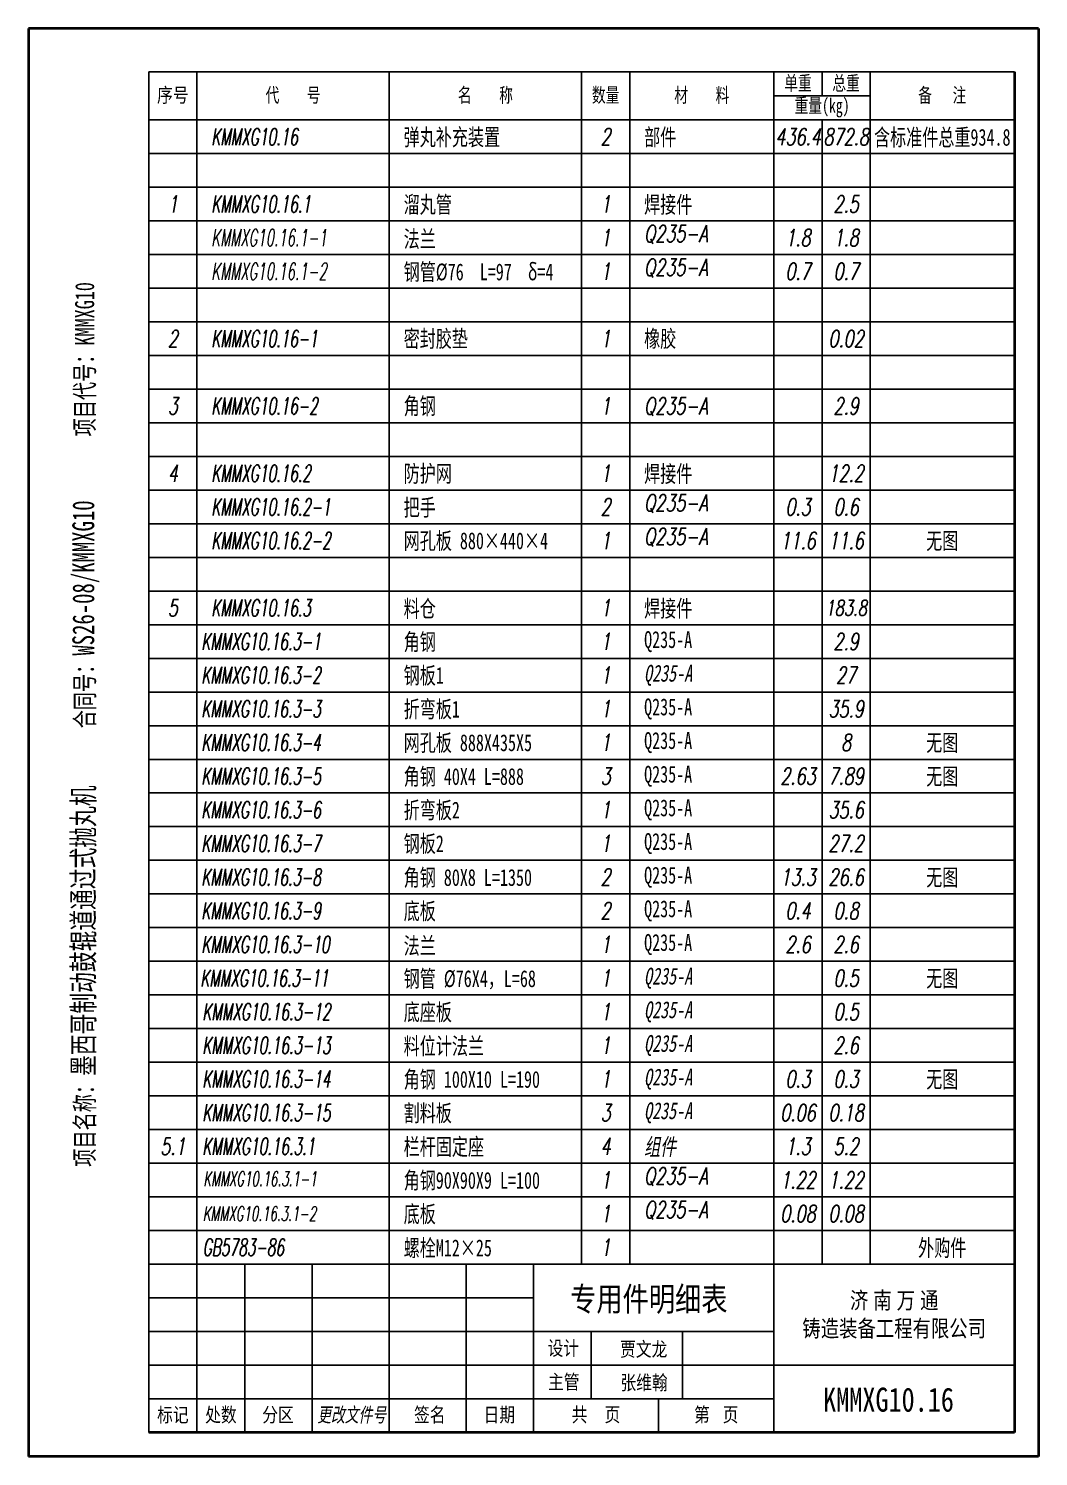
# Model space of a CAD drawing. Header units: millimetres. Extents: x 20942 to 27944, y 15544 to 18514.
# Drawn here: x 20942 to 23042, y 15544 to 18514 of the extents above; entities that cross this region are included whole.
import ezdxf
from ezdxf.enums import TextEntityAlignment as Align

# ---------------------------------------------------------------- set-up
doc = ezdxf.new("R2010")
doc.units = ezdxf.units.MM
doc.layers.add('标注层', color=3, linetype='Continuous')
doc.layers.add('细实线', color=4, linetype='Continuous')
doc.layers.add('粗实线', color=7, linetype='Continuous', lineweight=40)
doc.styles.get("Standard").update_dxf_attribs({"font": '', "width": 0.8})
doc.styles.add('文字', font='', dxfattribs={"width": 0.7})
doc.styles.add('标注', font='italic.shx', dxfattribs={"width": 0.7})
doc.styles.get('Standard').set_extended_font_data('SimSun')
doc.styles.get('文字').set_extended_font_data('SimSun')

# ---------------------------------------------------------------- blocks, each defined once
blk = doc.blocks.new('明细表头')
for p, q in [((0, 10), (180, 10)), ((0, 10), (0, 0)), ((10, 10), (10, 0)), ((50, 0), (50, 10)), ((90, 0), (90, 10)), ((100, 0), (100, 10)), ((130, 0), (130, 10)), ((140, 5), (140, 10)), ((150, 0), (150, 10)), ((180, 10), (180, 0)), ((130, 5), (150, 5)), ((0, 0), (180, 0))]:
    blk.add_line(p, q)
at = {"char_height": 3, "attachment_point": 5, "style": '文字'}
for s, insert in [('单重', (135, 7.5)), ('总重', (145, 7.5)), ('代    号', (30, 5)), ('名    称', (70, 5)), ('数量', (95, 5)), ('材    料', (115, 5)), ('备   注', (165, 5)), ('重量(kg)', (140, 2.5))]:
    blk.add_mtext(s, dxfattribs=dict(at, insert=insert))
at = {"insert": (5, 5), "char_height": 3, "attachment_point": 5}
blk.add_mtext('{\\f\uffbfﾬￌﾣﾤ_GB2312|b0|i0|c134|p49;序号}', dxfattribs=at)
blk = doc.blocks.new('明细表标题栏')
at = {"layer": '细实线'}
for p, q in [((-180, 35), (-180, 0)), ((-180, 35), (0, 35)), ((-170, 35), (-170, 0)), ((-160, 35), (-160, 0)), ((-146, 35), (-146, 0)), ((-130, 35), (-130, 0)), ((-114, 0), (-114, 35)), ((-100, 35), (-100, 0)), ((-50, 0), (-50, 35)), ((-180, 28), (-100, 28)), ((-180, 21), (-50, 21)), ((-88, 21), (-88, 7)), ((-69, 21), (-69, 7)), ((-180, 14), (0, 14)), ((-50, 0), (-50, 9)), ((-180, 7), (-50, 7)), ((-74, 7), (-74, 0))]:
    blk.add_line(p, q, dxfattribs=at)
at = {"layer": '标注层', "insert": (-76.02, 27.45), "char_height": 5, "attachment_point": 5}
blk.add_mtext_dynamic_manual_height_columns('{\\C4;专用件明细表}', width=39.6863, gutter_width=12.5, heights=[0], dxfattribs=at)
at = {"layer": '细实线', "attachment_point": 5}
for s, insert, char_height, width in [('{\\f\uffbfﾬￌﾣﾤ_GB2312|b0|i0|c134|p49;济 南 万 通\\P铸造装备工程有限公司}', (-25, 24.35), 3.5, 50), ('设计', (-93.79, 17.35), 3, 10), ('主管', (-93.7, 10.34), 3, 10), ('{\\f\uffbfﾬￌﾣﾤ_GB2312|b0|i0|c134|p49;标记}', (-175, 3.5), 3, 10), ('{\\f\uffbfﾬￌﾣﾤ_GB2312|b0|i0|c134|p49;处数}', (-165, 3.5), 3, 10), ('{\\f\uffbfﾬￌﾣﾤ_GB2312|b0|i0|c134|p49;分区}', (-153.14, 3.5), 3, 10), ('{\\f\uffbfﾬￌﾣﾤ_GB2312|b0|i0|c134|p49;签名}', (-121.57, 3.5), 3, 10), ('{\\f\uffbfﾬￌﾣﾤ_GB2312|b0|i0|c134|p49;日期}', (-107.1, 3.5), 3, 10), ('{\\f\uffbfﾬￌﾣﾤ_GB2312|b0|i0|c134|p49;共    页}', (-87, 3.54), 3, 26), ('{\\f\uffbfﾬￌﾣﾤ_GB2312|b0|i0|c134|p49;第   页}', (-62, 3.52), 3, 24)]:
    blk.add_mtext(s, dxfattribs=dict(at, insert=insert, char_height=char_height, width=width))
at = {"layer": '细实线', "insert": (-137.8, 3.5), "char_height": 3, "width": 17.8935, "attachment_point": 5, "style": '标注'}
blk.add_mtext('\\M+5B8FC\\M+5B8C4\\M+5CEC4\\M+5BCFE\\M+5BAC5', dxfattribs=at)
at = {"layer": '细实线', "width": 0.8}
for tag, p in [('姓名', (-81.98, 15.82)), ('姓名', (-81.91, 8.86)), ('N', (-62.53, 1.68))]:
    blk.add_attdef(tag, p, '', height=3, dxfattribs=at)
for tag, height, p in [('S', 5, (-26.18, 4.31)), ('M', 3, (-86.59, 1.67))]:
    blk.add_attdef(tag, text='', height=height, dxfattribs=at).set_placement(p, align=Align.CENTER)
blk = doc.blocks.new('明细表')
for p, q in [((0, 7), (180, 7)), ((0, 0), (0, 7)), ((10, 0), (10, 7)), ((50, 0), (50, 7)), ((90, 0), (90, 7)), ((100, 0), (100, 7)), ((130, 0), (130, 7)), ((140, 0), (140, 7)), ((150, 0), (150, 7)), ((180, 0), (180, 7)), ((0, 0), (180, 0))]:
    blk.add_line(p, q)
at = {"width": 0.7, "flags": 8}
for tag, style, p in [('1', '标注', (5, 3.5)), ('4', '标注', (95, 3.5)), ('6', '标注', (135, 3.5)), ('7', '标注', (145, 3.5)), ('8', '文字', (165, 3.5))]:
    blk.add_attdef(tag, text='', height=3.5, dxfattribs=dict(at, style=style)).set_placement(p, align=Align.MIDDLE_CENTER)
at = {"color": 141, "flags": 8}
for tag, style, width, p in [('2', '标注', 0.6, (13, 3.5)), ('3', '文字', 0.7, (53, 3.5)), ('5', '标注', 0.7, (103, 3.5))]:
    blk.add_attdef(tag, text='', height=3.5, dxfattribs=dict(at, style=style, width=width)).set_placement(p, align=Align.MIDDLE_LEFT)
blk = doc.blocks.new('明细表$0$')
for p, q in [((0, 7), (180, 7)), ((0, 0), (0, 7)), ((10, 0), (10, 7)), ((50, 0), (50, 7)), ((90, 0), (90, 7)), ((100, 0), (100, 7)), ((130, 0), (130, 7)), ((140, 0), (140, 7)), ((150, 0), (150, 7)), ((180, 0), (180, 7)), ((0, 0), (180, 0))]:
    blk.add_line(p, q)
at = {"width": 0.7, "flags": 8}
for tag, style, p in [('1', '标注', (5, 3.5)), ('4', '标注', (95, 3.5)), ('6', '标注', (135, 3.5)), ('7', '标注', (145, 3.5)), ('8', '文字', (165, 3.5))]:
    blk.add_attdef(tag, text='', height=3.5, dxfattribs=dict(at, style=style)).set_placement(p, align=Align.MIDDLE_CENTER)
at = {"color": 141, "flags": 8}
for tag, style, width, p in [('2', '标注', 0.6, (13, 3.5)), ('3', '文字', 0.7, (53, 3.5)), ('5', '标注', 0.7, (103, 3.5))]:
    blk.add_attdef(tag, text='', height=3.5, dxfattribs=dict(at, style=style, width=width)).set_placement(p, align=Align.MIDDLE_LEFT)

msp = doc.modelspace()

# ---------------------------------------------------------------- linework, layer by layer
at = {"layer": '粗实线'}
for p, q in [((23042.5, 18513.7), (20942.5, 18513.7)), ((20942.5, 18513.7), (20942.5, 15543.7)), ((23042.5, 18513.7), (23042.5, 15543.7)), ((22992.5, 18423.7), (22992.5, 15593.7)), ((22992.5, 15593.7), (21192.5, 15593.7)), ((23042.5, 15543.7), (20942.5, 15543.7))]:
    msp.add_line(p, q, dxfattribs=at)

# ---------------------------------------------------------------- block references
at = {"layer": '细实线', "xscale": 10, "yscale": 10, "zscale": 10}
for name, p in [('明细表头', (21192.5, 18323.7)), ('明细表', (21192.5, 18183.7)), ('明细表', (21192.5, 17903.7)), ('明细表', (21192.5, 17763.7)), ('明细表', (21192.5, 17623.7))]:
    msp.add_blockref(name, p, dxfattribs=at)
at = {"layer": '细实线'}
ref = msp.add_blockref('明细表', (21192.5, 18323.7), dxfattribs=dict(at, xscale=-10, yscale=10, zscale=10, rotation=180))
ref.add_attrib('2', 'KMMXG10.16', dxfattribs={"layer": '0', "color": 141, "height": 35, "style": '标注', "width": 0.6}).set_placement((21322.5, 18288.7), align=Align.MIDDLE_LEFT)
ref.add_attrib('3', '弹丸补充装置', dxfattribs={"layer": '0', "color": 141, "height": 35, "style": '文字', "width": 0.7}).set_placement((21722.5, 18288), align=Align.MIDDLE_LEFT)
ref.add_attrib('4', '2', dxfattribs={"layer": '0', "height": 35, "style": '标注', "width": 0.7}).set_placement((22142.5, 18288.7), align=Align.MIDDLE_CENTER)
ref.add_attrib('5', '部件', dxfattribs={"layer": '0', "color": 141, "height": 35, "style": '文字', "width": 0.7}).set_placement((22222.5, 18287.8), align=Align.MIDDLE_LEFT)
ref.add_attrib('6', '436.4', dxfattribs={"layer": '0', "height": 35, "style": '标注', "width": 0.7}).set_placement((22542.5, 18288.7), align=Align.MIDDLE_CENTER)
ref.add_attrib('7', '872.8', dxfattribs={"layer": '0', "height": 35, "style": '标注', "width": 0.7}).set_placement((22642.5, 18288.7), align=Align.MIDDLE_CENTER)
ref.add_attrib('8', '含标准件总重934.8', dxfattribs={"layer": '0', "height": 35, "style": '文字', "width": 0.7}).set_placement((22842.5, 18287.6), align=Align.MIDDLE_CENTER)
ref = msp.add_blockref('明细表', (21192.5, 18183.7), dxfattribs=dict(at, xscale=-10.00000000000001, yscale=10.00000000000001, zscale=10.00000000000001, rotation=180))
ref.add_attrib('1', '1', dxfattribs={"layer": '0', "height": 35, "style": '标注', "width": 0.7, "flags": 8}).set_placement((21242.5, 18148.7), align=Align.MIDDLE_CENTER)
ref.add_attrib('2', 'KMMXG10.16.1', dxfattribs={"layer": '0', "color": 141, "height": 35, "style": '标注', "width": 0.6, "flags": 8}).set_placement((21322.5, 18148.7), align=Align.MIDDLE_LEFT)
ref.add_attrib('3', '溜丸管', dxfattribs={"layer": '0', "color": 141, "height": 35, "style": '文字', "width": 0.7, "flags": 8}).set_placement((21722.5, 18147.6), align=Align.MIDDLE_LEFT)
ref.add_attrib('4', '1', dxfattribs={"layer": '0', "height": 35, "style": '标注', "width": 0.7, "flags": 8}).set_placement((22142.5, 18148.7), align=Align.MIDDLE_CENTER)
ref.add_attrib('5', '焊接件', dxfattribs={"layer": '0', "color": 141, "height": 35, "style": '文字', "width": 0.7, "flags": 8}).set_placement((22222.5, 18147.6), align=Align.MIDDLE_LEFT)
ref.add_attrib('7', '2.5', dxfattribs={"layer": '0', "height": 35, "style": '标注', "width": 0.7, "flags": 8}).set_placement((22642.5, 18148.7), align=Align.MIDDLE_CENTER)
ref = msp.add_blockref('明细表', (21192.5, 18113.7), dxfattribs=dict(at, xscale=-10, yscale=10, zscale=10, rotation=180))
ref.add_attrib('2', 'KMMXG10.16.1-1', dxfattribs={"layer": '0', "color": 141, "height": 35, "style": '标注', "width": 0.58, "flags": 8}).set_placement((21322.5, 18078.7), align=Align.MIDDLE_LEFT)
ref.add_attrib('3', '法兰', dxfattribs={"layer": '0', "color": 141, "height": 35, "style": '文字', "width": 0.7, "flags": 8}).set_placement((21722.5, 18076), align=Align.MIDDLE_LEFT)
ref.add_attrib('4', '1', dxfattribs={"layer": '0', "height": 35, "style": '标注', "width": 0.7, "flags": 8}).set_placement((22142.5, 18078.7), align=Align.MIDDLE_CENTER)
ref.add_attrib('5', 'Q235-A', dxfattribs={"layer": '0', "color": 141, "height": 35, "style": '标注', "width": 0.7, "flags": 8}).set_placement((22222.5, 18087.1), align=Align.MIDDLE_LEFT)
ref.add_attrib('6', '1.8', dxfattribs={"layer": '0', "height": 35, "style": '标注', "width": 0.7, "flags": 8}).set_placement((22542.5, 18078.7), align=Align.MIDDLE_CENTER)
ref.add_attrib('7', '1.8', dxfattribs={"layer": '0', "height": 35, "style": '标注', "width": 0.7, "flags": 8}).set_placement((22642.5, 18078.7), align=Align.MIDDLE_CENTER)
ref = msp.add_blockref('明细表', (21192.5, 18043.7), dxfattribs=dict(at, xscale=-10, yscale=10, zscale=10, rotation=180))
ref.add_attrib('2', 'KMMXG10.16.1-2', dxfattribs={"layer": '0', "color": 141, "height": 35, "style": '标注', "width": 0.58, "flags": 8}).set_placement((21322.5, 18008.7), align=Align.MIDDLE_LEFT)
ref.add_attrib('3', '钢管%%C76  L=97  δ=4', dxfattribs={"layer": '0', "color": 141, "height": 35, "style": '文字', "width": 0.7, "flags": 8}).set_placement((21722.5, 18007.6), align=Align.MIDDLE_LEFT)
ref.add_attrib('4', '1', dxfattribs={"layer": '0', "height": 35, "style": '标注', "width": 0.7, "flags": 8}).set_placement((22142.5, 18008.7), align=Align.MIDDLE_CENTER)
ref.add_attrib('5', 'Q235-A', dxfattribs={"layer": '0', "color": 141, "height": 35, "style": '标注', "width": 0.7, "flags": 8}).set_placement((22222.5, 18017.1), align=Align.MIDDLE_LEFT)
ref.add_attrib('6', '0.7', dxfattribs={"layer": '0', "height": 35, "style": '标注', "width": 0.7, "flags": 8}).set_placement((22542.5, 18008.7), align=Align.MIDDLE_CENTER)
ref.add_attrib('7', '0.7', dxfattribs={"layer": '0', "height": 35, "style": '标注', "width": 0.7, "flags": 8}).set_placement((22642.5, 18008.7), align=Align.MIDDLE_CENTER)
ref = msp.add_blockref('明细表', (21192.5, 17833.7), dxfattribs=dict(at, xscale=10.00000000000001, yscale=10.00000000000001, zscale=10.00000000000001))
ref.add_attrib('1', '2', dxfattribs={"layer": '0', "height": 35, "style": '标注', "width": 0.7, "flags": 8}).set_placement((21242.5, 17868.7), align=Align.MIDDLE_CENTER)
ref.add_attrib('2', 'KMMXG10.16-1', dxfattribs={"layer": '0', "color": 141, "height": 35, "style": '标注', "width": 0.6, "flags": 8}).set_placement((21322.5, 17868.7), align=Align.MIDDLE_LEFT)
ref.add_attrib('3', '密封胶垫', dxfattribs={"layer": '0', "color": 141, "height": 35, "style": '文字', "width": 0.7, "flags": 8}).set_placement((21722.5, 17868.7), align=Align.MIDDLE_LEFT)
ref.add_attrib('4', '1', dxfattribs={"layer": '0', "height": 35, "style": '标注', "width": 0.7, "flags": 8}).set_placement((22142.5, 17868.7), align=Align.MIDDLE_CENTER)
ref.add_attrib('5', '橡胶', dxfattribs={"layer": '0', "color": 141, "height": 35, "style": '文字', "width": 0.7, "flags": 8}).set_placement((22222.5, 17868.7), align=Align.MIDDLE_LEFT)
ref.add_attrib('7', '0.02', dxfattribs={"layer": '0', "height": 35, "style": '标注', "width": 0.7, "flags": 8}).set_placement((22642.5, 17868.7), align=Align.MIDDLE_CENTER)
at = {"layer": '细实线', "xscale": 10.00000000000001, "yscale": 10.00000000000001, "zscale": 10.00000000000001}
msp.add_blockref('明细表', (21192.5, 17693.7), dxfattribs=at).add_auto_attribs({'1': '3', '2': 'KMMXG10.16-2', '3': '角钢', '4': '1', '5': 'Q235-A', '7': '2.9'})
at = {"layer": '细实线'}
ref = msp.add_blockref('明细表', (21192.5, 17623.7), dxfattribs=dict(at, xscale=-10.00000000000001, yscale=10.00000000000001, zscale=10.00000000000001, rotation=180))
ref.add_attrib('1', '4', dxfattribs={"layer": '0', "height": 35, "style": '标注', "width": 0.7, "flags": 8}).set_placement((21242.5, 17588.7), align=Align.MIDDLE_CENTER)
ref.add_attrib('2', 'KMMXG10.16.2', dxfattribs={"layer": '0', "color": 141, "height": 35, "style": '标注', "width": 0.6, "flags": 8}).set_placement((21322.5, 17588.7), align=Align.MIDDLE_LEFT)
ref.add_attrib('3', '防护网', dxfattribs={"layer": '0', "color": 141, "height": 35, "style": '文字', "width": 0.7, "flags": 8}).set_placement((21722.5, 17588), align=Align.MIDDLE_LEFT)
ref.add_attrib('4', '1', dxfattribs={"layer": '0', "height": 35, "style": '标注', "width": 0.7, "flags": 8}).set_placement((22142.5, 17588.7), align=Align.MIDDLE_CENTER)
ref.add_attrib('5', '焊接件', dxfattribs={"layer": '0', "color": 141, "height": 35, "style": '文字', "width": 0.7, "flags": 8}).set_placement((22222.5, 17587.6), align=Align.MIDDLE_LEFT)
ref.add_attrib('7', '12.2', dxfattribs={"layer": '0', "height": 35, "style": '标注', "width": 0.7, "flags": 8}).set_placement((22642.5, 17588.7), align=Align.MIDDLE_CENTER)
ref = msp.add_blockref('明细表', (21192.5, 17553.7), dxfattribs=dict(at, xscale=-10, yscale=10, zscale=10, rotation=180))
ref.add_attrib('2', 'KMMXG10.16.2-1', dxfattribs={"layer": '0', "color": 141, "height": 35, "style": '标注', "width": 0.6, "flags": 8}).set_placement((21322.5, 17518.7), align=Align.MIDDLE_LEFT)
ref.add_attrib('3', '把手', dxfattribs={"layer": '0', "color": 141, "height": 35, "style": '文字', "width": 0.7, "flags": 8}).set_placement((21722.5, 17517.6), align=Align.MIDDLE_LEFT)
ref.add_attrib('4', '2', dxfattribs={"layer": '0', "height": 35, "style": '标注', "width": 0.7, "flags": 8}).set_placement((22142.5, 17518.7), align=Align.MIDDLE_CENTER)
ref.add_attrib('5', 'Q235-A', dxfattribs={"layer": '0', "color": 141, "height": 35, "style": '标注', "width": 0.7, "flags": 8}).set_placement((22222.5, 17527.1), align=Align.MIDDLE_LEFT)
ref.add_attrib('6', '0.3', dxfattribs={"layer": '0', "height": 35, "style": '标注', "width": 0.7, "flags": 8}).set_placement((22542.5, 17518.7), align=Align.MIDDLE_CENTER)
ref.add_attrib('7', '0.6', dxfattribs={"layer": '0', "height": 35, "style": '标注', "width": 0.7, "flags": 8}).set_placement((22642.5, 17518.7), align=Align.MIDDLE_CENTER)
ref = msp.add_blockref('明细表', (21192.5, 17483.7), dxfattribs=dict(at, xscale=-10, yscale=10, zscale=10, rotation=180))
ref.add_attrib('2', 'KMMXG10.16.2-2', dxfattribs={"layer": '0', "color": 141, "height": 35, "style": '标注', "width": 0.6, "flags": 8}).set_placement((21322.5, 17448.7), align=Align.MIDDLE_LEFT)
ref.add_attrib('3', '网孔板 880×440×4', dxfattribs={"layer": '0', "color": 141, "height": 35, "style": '文字', "width": 0.7, "flags": 8}).set_placement((21722.5, 17448.3), align=Align.MIDDLE_LEFT)
ref.add_attrib('4', '1', dxfattribs={"layer": '0', "height": 35, "style": '标注', "width": 0.7, "flags": 8}).set_placement((22142.5, 17448.7), align=Align.MIDDLE_CENTER)
ref.add_attrib('5', 'Q235-A', dxfattribs={"layer": '0', "color": 141, "height": 35, "style": '标注', "width": 0.7, "flags": 8}).set_placement((22222.5, 17457.1), align=Align.MIDDLE_LEFT)
ref.add_attrib('6', '11.6', dxfattribs={"layer": '0', "height": 35, "style": '标注', "width": 0.7, "flags": 8}).set_placement((22542.5, 17448.7), align=Align.MIDDLE_CENTER)
ref.add_attrib('7', '11.6', dxfattribs={"layer": '0', "height": 35, "style": '标注', "width": 0.7, "flags": 8}).set_placement((22642.5, 17448.7), align=Align.MIDDLE_CENTER)
ref.add_attrib('8', '无图', dxfattribs={"layer": '0', "height": 35, "style": '文字', "width": 0.7, "flags": 8}).set_placement((22842.5, 17448.2), align=Align.MIDDLE_CENTER)
at = {"layer": '细实线', "xscale": -10, "yscale": 10, "zscale": 10, "rotation": 180}
msp.add_blockref('明细表', (21192.5, 17413.7), dxfattribs=at)
at = {"layer": '细实线'}
ref = msp.add_blockref('明细表', (21192.5, 17343.7), dxfattribs=dict(at, xscale=-10.00000000000001, yscale=10.00000000000001, zscale=10.00000000000001, rotation=180))
ref.add_attrib('1', '5', dxfattribs={"layer": '0', "height": 35, "style": '标注', "width": 0.7, "flags": 8}).set_placement((21242.5, 17308.7), align=Align.MIDDLE_CENTER)
ref.add_attrib('2', 'KMMXG10.16.3', dxfattribs={"layer": '0', "color": 141, "height": 35, "style": '标注', "width": 0.6, "flags": 8}).set_placement((21322.5, 17308.7), align=Align.MIDDLE_LEFT)
ref.add_attrib('3', '料仓', dxfattribs={"layer": '0', "color": 141, "height": 35, "style": '文字', "width": 0.7, "flags": 8}).set_placement((21722.5, 17307.2), align=Align.MIDDLE_LEFT)
ref.add_attrib('4', '1', dxfattribs={"layer": '0', "height": 35, "style": '标注', "width": 0.7, "flags": 8}).set_placement((22142.5, 17308.7), align=Align.MIDDLE_CENTER)
ref.add_attrib('5', '焊接件', dxfattribs={"layer": '0', "color": 141, "height": 35, "style": '文字', "width": 0.7, "flags": 8}).set_placement((22222.5, 17307.6), align=Align.MIDDLE_LEFT)
ref.add_attrib('7', '183.8', dxfattribs={"layer": '0', "height": 32, "style": '标注', "width": 0.7, "flags": 8}).set_placement((22642.5, 17308.7), align=Align.MIDDLE_CENTER)
ref = msp.add_blockref('明细表$0$', (21192.5, 17273.7), dxfattribs=dict(at, xscale=-10.00000000000001, yscale=10.00000000000001, zscale=10.00000000000001, rotation=180))
ref.add_attrib('2', 'KMMXG10.16.3-1', dxfattribs={"layer": '0', "color": 141, "height": 35, "style": '标注', "width": 0.6, "flags": 8}).set_placement((21302, 17238.7), align=Align.MIDDLE_LEFT)
ref.add_attrib('3', '角钢', dxfattribs={"layer": '0', "color": 141, "height": 35, "style": '文字', "width": 0.7, "flags": 8}).set_placement((21722.5, 17238), align=Align.MIDDLE_LEFT)
ref.add_attrib('4', '1', dxfattribs={"layer": '0', "height": 35, "style": '标注', "width": 0.7, "flags": 8}).set_placement((22142.5, 17238.7), align=Align.MIDDLE_CENTER)
ref.add_attrib('5', 'Q235-A', dxfattribs={"layer": '0', "color": 141, "height": 35, "style": '文字', "width": 0.7, "flags": 8}).set_placement((22222.5, 17242.8), align=Align.MIDDLE_LEFT)
ref.add_attrib('7', '2.9', dxfattribs={"layer": '0', "height": 35, "style": '标注', "width": 0.7, "flags": 8}).set_placement((22642.5, 17238.7), align=Align.MIDDLE_CENTER)
ref = msp.add_blockref('明细表', (21192.5, 17203.7), dxfattribs=dict(at, xscale=-10.00000132878167, yscale=10.00000132878167, zscale=10.00000132878167, rotation=180))
ref.add_attrib('2', 'KMMXG10.16.3-2', dxfattribs={"layer": '0', "color": 141, "height": 35, "style": '标注', "width": 0.6, "flags": 8}).set_placement((21301.9, 17168.7), align=Align.MIDDLE_LEFT)
ref.add_attrib('3', '钢板1', dxfattribs={"layer": '0', "color": 141, "height": 35, "style": '文字', "width": 0.7, "flags": 8}).set_placement((21722.5, 17168.3), align=Align.MIDDLE_LEFT)
ref.add_attrib('4', '1', dxfattribs={"layer": '0', "height": 35, "style": '标注', "width": 0.7, "flags": 8}).set_placement((22142.5, 17168.7), align=Align.MIDDLE_CENTER)
ref.add_attrib('5', 'Q235-A', dxfattribs={"layer": '0', "color": 141, "height": 35, "style": '文字', "oblique": 10, "width": 0.7, "flags": 8}).set_placement((22222.5, 17172.8), align=Align.MIDDLE_LEFT)
ref.add_attrib('7', '27', dxfattribs={"layer": '0', "height": 35, "style": '标注', "width": 0.7, "flags": 8}).set_placement((22642.5, 17168.7), align=Align.MIDDLE_CENTER)
ref = msp.add_blockref('明细表$0$', (21192.5, 17133.7), dxfattribs=dict(at, xscale=-10.00000000000001, yscale=10.00000000000001, zscale=10.00000000000001, rotation=180))
ref.add_attrib('2', 'KMMXG10.16.3-3', dxfattribs={"layer": '0', "color": 141, "height": 35, "style": '标注', "width": 0.6, "flags": 8}).set_placement((21302, 17098.7), align=Align.MIDDLE_LEFT)
ref.add_attrib('3', '折弯板1', dxfattribs={"layer": '0', "color": 141, "height": 35, "style": '文字', "width": 0.7, "flags": 8}).set_placement((21722.5, 17098.2), align=Align.MIDDLE_LEFT)
ref.add_attrib('4', '1', dxfattribs={"layer": '0', "height": 35, "style": '标注', "width": 0.7, "flags": 8}).set_placement((22142.5, 17098.7), align=Align.MIDDLE_CENTER)
ref.add_attrib('5', 'Q235-A', dxfattribs={"layer": '0', "color": 141, "height": 35, "style": '文字', "width": 0.7, "flags": 8}).set_placement((22222.5, 17102.8), align=Align.MIDDLE_LEFT)
ref.add_attrib('7', '35.9', dxfattribs={"layer": '0', "height": 35, "style": '标注', "width": 0.7, "flags": 8}).set_placement((22642.5, 17098.7), align=Align.MIDDLE_CENTER)
ref = msp.add_blockref('明细表$0$', (21192.5, 17063.7), dxfattribs=dict(at, xscale=-10.00000000000001, yscale=10.00000000000001, zscale=10.00000000000001, rotation=180))
ref.add_attrib('2', 'KMMXG10.16.3-4', dxfattribs={"layer": '0', "color": 141, "height": 35, "style": '标注', "width": 0.6, "flags": 8}).set_placement((21302, 17028.7), align=Align.MIDDLE_LEFT)
ref.add_attrib('3', '网孔板 888X435X5', dxfattribs={"layer": '0', "color": 141, "height": 35, "style": '文字', "width": 0.7, "flags": 8}).set_placement((21722.5, 17028.3), align=Align.MIDDLE_LEFT)
ref.add_attrib('4', '1', dxfattribs={"layer": '0', "height": 35, "style": '标注', "width": 0.7, "flags": 8}).set_placement((22142.5, 17028.7), align=Align.MIDDLE_CENTER)
ref.add_attrib('5', 'Q235-A', dxfattribs={"layer": '0', "color": 141, "height": 35, "style": '文字', "width": 0.7, "flags": 8}).set_placement((22222.5, 17032.8), align=Align.MIDDLE_LEFT)
ref.add_attrib('7', '8', dxfattribs={"layer": '0', "height": 35, "style": '标注', "width": 0.7, "flags": 8}).set_placement((22642.5, 17028.7), align=Align.MIDDLE_CENTER)
ref.add_attrib('8', '无图', dxfattribs={"layer": '0', "height": 35, "style": '文字', "width": 0.7, "flags": 8}).set_placement((22842.5, 17028.2), align=Align.MIDDLE_CENTER)
ref = msp.add_blockref('明细表$0$', (21192.5, 16993.7), dxfattribs=dict(at, xscale=-10.00000000000001, yscale=10.00000000000001, zscale=10.00000000000001, rotation=180))
ref.add_attrib('2', 'KMMXG10.16.3-5', dxfattribs={"layer": '0', "color": 141, "height": 35, "style": '标注', "width": 0.6, "flags": 8}).set_placement((21302, 16958.7), align=Align.MIDDLE_LEFT)
ref.add_attrib('3', '角钢 40X4 L=888', dxfattribs={"layer": '0', "color": 141, "height": 35, "style": '文字', "width": 0.7, "flags": 8}).set_placement((21722.5, 16958), align=Align.MIDDLE_LEFT)
ref.add_attrib('4', '3', dxfattribs={"layer": '0', "height": 35, "style": '标注', "width": 0.7, "flags": 8}).set_placement((22142.5, 16958.7), align=Align.MIDDLE_CENTER)
ref.add_attrib('5', 'Q235-A', dxfattribs={"layer": '0', "color": 141, "height": 35, "style": '文字', "width": 0.7, "flags": 8}).set_placement((22222.5, 16962.8), align=Align.MIDDLE_LEFT)
ref.add_attrib('6', '2.63', dxfattribs={"layer": '0', "height": 35, "style": '标注', "width": 0.7, "flags": 8}).set_placement((22542.5, 16958.7), align=Align.MIDDLE_CENTER)
ref.add_attrib('7', '7.89', dxfattribs={"layer": '0', "height": 35, "style": '标注', "width": 0.7, "flags": 8}).set_placement((22642.5, 16958.7), align=Align.MIDDLE_CENTER)
ref.add_attrib('8', '无图', dxfattribs={"layer": '0', "height": 35, "style": '文字', "width": 0.7, "flags": 8}).set_placement((22842.5, 16958.2), align=Align.MIDDLE_CENTER)
ref = msp.add_blockref('明细表$0$', (21192.5, 16923.7), dxfattribs=dict(at, xscale=-10.00000000000001, yscale=10.00000000000001, zscale=10.00000000000001, rotation=180))
ref.add_attrib('2', 'KMMXG10.16.3-6', dxfattribs={"layer": '0', "color": 141, "height": 35, "style": '标注', "width": 0.6, "flags": 8}).set_placement((21302, 16888.7), align=Align.MIDDLE_LEFT)
ref.add_attrib('3', '折弯板2', dxfattribs={"layer": '0', "color": 141, "height": 35, "style": '文字', "width": 0.7, "flags": 8}).set_placement((21722.5, 16888.2), align=Align.MIDDLE_LEFT)
ref.add_attrib('4', '1', dxfattribs={"layer": '0', "height": 35, "style": '标注', "width": 0.7, "flags": 8}).set_placement((22142.5, 16888.7), align=Align.MIDDLE_CENTER)
ref.add_attrib('5', 'Q235-A', dxfattribs={"layer": '0', "color": 141, "height": 35, "style": '文字', "width": 0.7, "flags": 8}).set_placement((22222.5, 16892.8), align=Align.MIDDLE_LEFT)
ref.add_attrib('7', '35.6', dxfattribs={"layer": '0', "height": 35, "style": '标注', "width": 0.7, "flags": 8}).set_placement((22642.5, 16888.7), align=Align.MIDDLE_CENTER)
ref = msp.add_blockref('明细表$0$', (21192.5, 16853.7), dxfattribs=dict(at, xscale=-10.00000000000001, yscale=10.00000000000001, zscale=10.00000000000001, rotation=180))
ref.add_attrib('2', 'KMMXG10.16.3-7', dxfattribs={"layer": '0', "color": 141, "height": 35, "style": '标注', "width": 0.6, "flags": 8}).set_placement((21302, 16818.7), align=Align.MIDDLE_LEFT)
ref.add_attrib('3', '钢板2', dxfattribs={"layer": '0', "color": 141, "height": 35, "style": '文字', "width": 0.7, "flags": 8}).set_placement((21722.5, 16818.3), align=Align.MIDDLE_LEFT)
ref.add_attrib('4', '1', dxfattribs={"layer": '0', "height": 35, "style": '标注', "width": 0.7, "flags": 8}).set_placement((22142.5, 16818.7), align=Align.MIDDLE_CENTER)
ref.add_attrib('5', 'Q235-A', dxfattribs={"layer": '0', "color": 141, "height": 35, "style": '文字', "width": 0.7, "flags": 8}).set_placement((22222.5, 16822.8), align=Align.MIDDLE_LEFT)
ref.add_attrib('7', '27.2', dxfattribs={"layer": '0', "height": 35, "style": '标注', "width": 0.7, "flags": 8}).set_placement((22642.5, 16818.7), align=Align.MIDDLE_CENTER)
ref = msp.add_blockref('明细表$0$', (21192.5, 16783.7), dxfattribs=dict(at, xscale=-10.00000000000001, yscale=10.00000000000001, zscale=10.00000000000001, rotation=180))
ref.add_attrib('2', 'KMMXG10.16.3-8', dxfattribs={"layer": '0', "color": 141, "height": 35, "style": '标注', "width": 0.6, "flags": 8}).set_placement((21302, 16748.7), align=Align.MIDDLE_LEFT)
ref.add_attrib('3', '角钢 80X8 L=1350', dxfattribs={"layer": '0', "color": 141, "height": 35, "style": '文字', "width": 0.7, "flags": 8}).set_placement((21722.5, 16748), align=Align.MIDDLE_LEFT)
ref.add_attrib('4', '2', dxfattribs={"layer": '0', "height": 35, "style": '标注', "width": 0.7, "flags": 8}).set_placement((22142.5, 16748.7), align=Align.MIDDLE_CENTER)
ref.add_attrib('5', 'Q235-A', dxfattribs={"layer": '0', "color": 141, "height": 35, "style": '文字', "width": 0.7, "flags": 8}).set_placement((22222.5, 16752.8), align=Align.MIDDLE_LEFT)
ref.add_attrib('6', '13.3', dxfattribs={"layer": '0', "height": 35, "style": '标注', "width": 0.7, "flags": 8}).set_placement((22542.5, 16748.7), align=Align.MIDDLE_CENTER)
ref.add_attrib('7', '26.6', dxfattribs={"layer": '0', "height": 35, "style": '标注', "width": 0.7, "flags": 8}).set_placement((22642.5, 16748.7), align=Align.MIDDLE_CENTER)
ref.add_attrib('8', '无图', dxfattribs={"layer": '0', "height": 35, "style": '文字', "width": 0.7, "flags": 8}).set_placement((22842.5, 16748.2), align=Align.MIDDLE_CENTER)
ref = msp.add_blockref('明细表$0$', (21192.5, 16713.7), dxfattribs=dict(at, xscale=-10.00000000000001, yscale=10.00000000000001, zscale=10.00000000000001, rotation=180))
ref.add_attrib('2', 'KMMXG10.16.3-9', dxfattribs={"layer": '0', "color": 141, "height": 35, "style": '标注', "width": 0.6, "flags": 8}).set_placement((21302, 16678.7), align=Align.MIDDLE_LEFT)
ref.add_attrib('3', '底板', dxfattribs={"layer": '0', "color": 141, "height": 35, "style": '文字', "width": 0.7, "flags": 8}).set_placement((21722.5, 16678), align=Align.MIDDLE_LEFT)
ref.add_attrib('4', '2', dxfattribs={"layer": '0', "height": 35, "style": '标注', "width": 0.7, "flags": 8}).set_placement((22142.5, 16678.7), align=Align.MIDDLE_CENTER)
ref.add_attrib('5', 'Q235-A', dxfattribs={"layer": '0', "color": 141, "height": 35, "style": '文字', "width": 0.7, "flags": 8}).set_placement((22222.5, 16682.8), align=Align.MIDDLE_LEFT)
ref.add_attrib('6', '0.4', dxfattribs={"layer": '0', "height": 35, "style": '标注', "width": 0.7, "flags": 8}).set_placement((22542.5, 16678.7), align=Align.MIDDLE_CENTER)
ref.add_attrib('7', '0.8', dxfattribs={"layer": '0', "height": 35, "style": '标注', "width": 0.7, "flags": 8}).set_placement((22642.5, 16678.7), align=Align.MIDDLE_CENTER)
ref = msp.add_blockref('明细表$0$', (21192.5, 16643.7), dxfattribs=dict(at, xscale=-10.00000000000001, yscale=10.00000000000001, zscale=10.00000000000001, rotation=180))
ref.add_attrib('2', 'KMMXG10.16.3-10', dxfattribs={"layer": '0', "color": 141, "height": 35, "style": '标注', "width": 0.6, "flags": 8}).set_placement((21302, 16608.7), align=Align.MIDDLE_LEFT)
ref.add_attrib('3', '法兰', dxfattribs={"layer": '0', "color": 141, "height": 35, "style": '文字', "width": 0.7, "flags": 8}).set_placement((21722.5, 16606), align=Align.MIDDLE_LEFT)
ref.add_attrib('4', '1', dxfattribs={"layer": '0', "height": 35, "style": '标注', "width": 0.7, "flags": 8}).set_placement((22142.5, 16608.7), align=Align.MIDDLE_CENTER)
ref.add_attrib('5', 'Q235-A', dxfattribs={"layer": '0', "color": 141, "height": 35, "style": '文字', "width": 0.7, "flags": 8}).set_placement((22222.5, 16612.8), align=Align.MIDDLE_LEFT)
ref.add_attrib('6', '2.6', dxfattribs={"layer": '0', "height": 35, "style": '标注', "width": 0.7, "flags": 8}).set_placement((22542.5, 16608.7), align=Align.MIDDLE_CENTER)
ref.add_attrib('7', '2.6', dxfattribs={"layer": '0', "height": 35, "style": '标注', "width": 0.7, "flags": 8}).set_placement((22642.5, 16608.7), align=Align.MIDDLE_CENTER)
ref = msp.add_blockref('明细表', (21192.5, 16573.7), dxfattribs=dict(at, xscale=-10.00000132878166, yscale=10.00000132878166, zscale=10.00000132878166, rotation=180))
ref.add_attrib('2', 'KMMXG10.16.3-11', dxfattribs={"layer": '0', "color": 141, "height": 35, "style": '标注', "width": 0.6, "flags": 8}).set_placement((21299.9, 16538.7), align=Align.MIDDLE_LEFT)
ref.add_attrib('3', '钢管 %%C76X4，L=68 ', dxfattribs={"layer": '0', "color": 141, "height": 35, "style": '文字', "width": 0.7, "flags": 8}).set_placement((21722.5, 16537.6), align=Align.MIDDLE_LEFT)
ref.add_attrib('4', '1', dxfattribs={"layer": '0', "height": 35, "style": '标注', "width": 0.7, "flags": 8}).set_placement((22142.5, 16538.7), align=Align.MIDDLE_CENTER)
ref.add_attrib('5', 'Q235-A', dxfattribs={"layer": '0', "color": 141, "height": 35, "style": '文字', "oblique": 10, "width": 0.7, "flags": 8}).set_placement((22222.5, 16542.8), align=Align.MIDDLE_LEFT)
ref.add_attrib('7', '0.5', dxfattribs={"layer": '0', "height": 35, "style": '标注', "width": 0.7, "flags": 8}).set_placement((22642.5, 16538.7), align=Align.MIDDLE_CENTER)
ref.add_attrib('8', '无图', dxfattribs={"layer": '0', "height": 35, "style": '文字', "width": 0.7, "flags": 8}).set_placement((22842.5, 16538.1), align=Align.MIDDLE_CENTER)
ref = msp.add_blockref('明细表', (21192.5, 16503.7), dxfattribs=dict(at, xscale=-10.00000132878167, yscale=10.00000132878167, zscale=10.00000132878167, rotation=180))
ref.add_attrib('2', 'KMMXG10.16.3-12', dxfattribs={"layer": '0', "color": 141, "height": 35, "style": '标注', "width": 0.6, "flags": 8}).set_placement((21304.1, 16468.7), align=Align.MIDDLE_LEFT)
ref.add_attrib('3', '底座板', dxfattribs={"layer": '0', "color": 141, "height": 35, "style": '文字', "width": 0.7, "flags": 8}).set_placement((21722.5, 16468), align=Align.MIDDLE_LEFT)
ref.add_attrib('4', '1', dxfattribs={"layer": '0', "height": 35, "style": '标注', "width": 0.7, "flags": 8}).set_placement((22142.5, 16468.7), align=Align.MIDDLE_CENTER)
ref.add_attrib('5', 'Q235-A', dxfattribs={"layer": '0', "color": 141, "height": 35, "style": '文字', "oblique": 10, "width": 0.7, "flags": 8}).set_placement((22222.5, 16472.8), align=Align.MIDDLE_LEFT)
ref.add_attrib('7', '0.5', dxfattribs={"layer": '0', "height": 35, "style": '标注', "width": 0.7, "flags": 8}).set_placement((22642.5, 16468.7), align=Align.MIDDLE_CENTER)
ref = msp.add_blockref('明细表', (21192.5, 16433.7), dxfattribs=dict(at, xscale=-10.00000132878167, yscale=10.00000132878167, zscale=10.00000132878167, rotation=180))
ref.add_attrib('2', 'KMMXG10.16.3-13', dxfattribs={"layer": '0', "color": 141, "height": 35, "style": '标注', "width": 0.6, "flags": 8}).set_placement((21304.1, 16398.7), align=Align.MIDDLE_LEFT)
ref.add_attrib('3', '料位计法兰', dxfattribs={"layer": '0', "color": 141, "height": 35, "style": '文字', "width": 0.7, "flags": 8}).set_placement((21722.5, 16397.4), align=Align.MIDDLE_LEFT)
ref.add_attrib('4', '1', dxfattribs={"layer": '0', "height": 35, "style": '标注', "width": 0.7, "flags": 8}).set_placement((22142.5, 16398.7), align=Align.MIDDLE_CENTER)
ref.add_attrib('5', 'Q235-A', dxfattribs={"layer": '0', "color": 141, "height": 35, "style": '文字', "oblique": 10, "width": 0.7, "flags": 8}).set_placement((22222.5, 16402.8), align=Align.MIDDLE_LEFT)
ref.add_attrib('7', '2.6', dxfattribs={"layer": '0', "height": 35, "style": '标注', "width": 0.7, "flags": 8}).set_placement((22642.5, 16398.7), align=Align.MIDDLE_CENTER)
ref = msp.add_blockref('明细表', (21192.5, 16363.7), dxfattribs=dict(at, xscale=-10.00000132878167, yscale=10.00000132878167, zscale=10.00000132878167, rotation=180))
ref.add_attrib('2', 'KMMXG10.16.3-14', dxfattribs={"layer": '0', "color": 141, "height": 35, "style": '标注', "width": 0.6, "flags": 8}).set_placement((21304.1, 16328.7), align=Align.MIDDLE_LEFT)
ref.add_attrib('3', '角钢 100X10 L=190', dxfattribs={"layer": '0', "color": 141, "height": 35, "style": '文字', "width": 0.7, "flags": 8}).set_placement((21722.5, 16328), align=Align.MIDDLE_LEFT)
ref.add_attrib('4', '1', dxfattribs={"layer": '0', "height": 35, "style": '标注', "width": 0.7, "flags": 8}).set_placement((22142.5, 16328.7), align=Align.MIDDLE_CENTER)
ref.add_attrib('5', 'Q235-A', dxfattribs={"layer": '0', "color": 141, "height": 35, "style": '文字', "oblique": 10, "width": 0.7, "flags": 8}).set_placement((22222.5, 16332.8), align=Align.MIDDLE_LEFT)
ref.add_attrib('6', '0.3', dxfattribs={"layer": '0', "height": 35, "style": '标注', "width": 0.7, "flags": 8}).set_placement((22542.5, 16328.7), align=Align.MIDDLE_CENTER)
ref.add_attrib('7', '0.3', dxfattribs={"layer": '0', "height": 35, "style": '标注', "width": 0.7, "flags": 8}).set_placement((22642.5, 16328.7), align=Align.MIDDLE_CENTER)
ref.add_attrib('8', '无图', dxfattribs={"layer": '0', "height": 35, "style": '文字', "width": 0.7, "flags": 8}).set_placement((22842.5, 16328.1), align=Align.MIDDLE_CENTER)
ref = msp.add_blockref('明细表', (21192.5, 16293.7), dxfattribs=dict(at, xscale=-10.00000132878167, yscale=10.00000132878167, zscale=10.00000132878167, rotation=180))
ref.add_attrib('2', 'KMMXG10.16.3-15', dxfattribs={"layer": '0', "color": 141, "height": 35, "style": '标注', "width": 0.6, "flags": 8}).set_placement((21304.1, 16258.7), align=Align.MIDDLE_LEFT)
ref.add_attrib('3', '割料板', dxfattribs={"layer": '0', "color": 141, "height": 35, "style": '文字', "width": 0.7, "flags": 8}).set_placement((21722.5, 16258), align=Align.MIDDLE_LEFT)
ref.add_attrib('4', '3', dxfattribs={"layer": '0', "height": 35, "style": '标注', "width": 0.7, "flags": 8}).set_placement((22142.5, 16258.7), align=Align.MIDDLE_CENTER)
ref.add_attrib('5', 'Q235-A', dxfattribs={"layer": '0', "color": 141, "height": 35, "style": '文字', "oblique": 10, "width": 0.7, "flags": 8}).set_placement((22222.5, 16262.8), align=Align.MIDDLE_LEFT)
ref.add_attrib('6', '0.06', dxfattribs={"layer": '0', "height": 35, "style": '标注', "width": 0.7, "flags": 8}).set_placement((22542.5, 16258.7), align=Align.MIDDLE_CENTER)
ref.add_attrib('7', '0.18', dxfattribs={"layer": '0', "height": 35, "style": '标注', "width": 0.7, "flags": 8}).set_placement((22642.5, 16258.7), align=Align.MIDDLE_CENTER)
ref = msp.add_blockref('明细表', (21192.5, 16223.7), dxfattribs=dict(at, xscale=-10.00000132878167, yscale=10.00000132878167, zscale=10.00000132878167, rotation=180))
ref.add_attrib('1', '5.1', dxfattribs={"layer": '0', "height": 35, "style": '标注', "width": 0.7, "flags": 8}).set_placement((21242.5, 16188.7), align=Align.MIDDLE_CENTER)
ref.add_attrib('2', 'KMMXG10.16.3.1', dxfattribs={"layer": '0', "color": 141, "height": 35, "style": '标注', "width": 0.6, "flags": 8}).set_placement((21304.1, 16188.7), align=Align.MIDDLE_LEFT)
ref.add_attrib('3', '栏杆固定座', dxfattribs={"layer": '0', "color": 141, "height": 35, "style": '文字', "width": 0.7, "flags": 8}).set_placement((21722.5, 16188), align=Align.MIDDLE_LEFT)
ref.add_attrib('4', '4', dxfattribs={"layer": '0', "height": 35, "style": '标注', "width": 0.7, "flags": 8}).set_placement((22142.5, 16188.7), align=Align.MIDDLE_CENTER)
ref.add_attrib('5', '组件', dxfattribs={"layer": '0', "color": 141, "height": 35, "style": '文字', "oblique": 10, "width": 0.7, "flags": 8}).set_placement((22222.5, 16187.8), align=Align.MIDDLE_LEFT)
ref.add_attrib('6', '1.3', dxfattribs={"layer": '0', "height": 35, "style": '标注', "width": 0.7, "flags": 8}).set_placement((22542.5, 16188.7), align=Align.MIDDLE_CENTER)
ref.add_attrib('7', '5.2', dxfattribs={"layer": '0', "height": 35, "style": '标注', "width": 0.7, "flags": 8}).set_placement((22642.5, 16188.7), align=Align.MIDDLE_CENTER)
ref = msp.add_blockref('明细表', (21192.5, 16153.7), dxfattribs=dict(at, xscale=-10.00000132878166, yscale=10.00000132878166, zscale=10.00000132878166, rotation=180))
ref.add_attrib('2', 'KMMXG10.16.3.1-1', dxfattribs={"layer": '0', "color": 141, "height": 30, "style": '标注', "width": 0.6, "flags": 8}).set_placement((21305.8, 16121.2), align=Align.MIDDLE_LEFT)
ref.add_attrib('3', '角钢90X90X9 L=100', dxfattribs={"layer": '0', "color": 141, "height": 35, "style": '文字', "width": 0.7, "flags": 8}).set_placement((21722.5, 16118), align=Align.MIDDLE_LEFT)
ref.add_attrib('4', '1', dxfattribs={"layer": '0', "height": 35, "style": '标注', "width": 0.7, "flags": 8}).set_placement((22142.5, 16118.7), align=Align.MIDDLE_CENTER)
ref.add_attrib('5', 'Q235-A', dxfattribs={"layer": '0', "color": 141, "height": 35, "style": '标注', "width": 0.7, "flags": 8}).set_placement((22222.5, 16127.1), align=Align.MIDDLE_LEFT)
ref.add_attrib('6', '1.22', dxfattribs={"layer": '0', "height": 35, "style": '标注', "width": 0.7, "flags": 8}).set_placement((22542.5, 16118.7), align=Align.MIDDLE_CENTER)
ref.add_attrib('7', '1.22', dxfattribs={"layer": '0', "height": 35, "style": '标注', "width": 0.7, "flags": 8}).set_placement((22642.5, 16118.7), align=Align.MIDDLE_CENTER)
ref = msp.add_blockref('明细表', (21192.5, 16083.7), dxfattribs=dict(at, xscale=-10.00000132878166, yscale=10.00000132878166, zscale=10.00000132878166, rotation=180))
ref.add_attrib('2', 'KMMXG10.16.3.1-2', dxfattribs={"layer": '0', "color": 141, "height": 30, "style": '标注', "width": 0.6, "flags": 8}).set_placement((21304.6, 16048.8), align=Align.MIDDLE_LEFT)
ref.add_attrib('3', '底板', dxfattribs={"layer": '0', "color": 141, "height": 35, "style": '文字', "width": 0.7, "flags": 8}).set_placement((21722.5, 16048), align=Align.MIDDLE_LEFT)
ref.add_attrib('4', '1', dxfattribs={"layer": '0', "height": 35, "style": '标注', "width": 0.7, "flags": 8}).set_placement((22142.5, 16048.7), align=Align.MIDDLE_CENTER)
ref.add_attrib('5', 'Q235-A', dxfattribs={"layer": '0', "color": 141, "height": 35, "style": '标注', "width": 0.7, "flags": 8}).set_placement((22222.5, 16057.1), align=Align.MIDDLE_LEFT)
ref.add_attrib('6', '0.08', dxfattribs={"layer": '0', "height": 35, "style": '标注', "width": 0.7, "flags": 8}).set_placement((22542.5, 16048.7), align=Align.MIDDLE_CENTER)
ref.add_attrib('7', '0.08', dxfattribs={"layer": '0', "height": 35, "style": '标注', "width": 0.7, "flags": 8}).set_placement((22642.5, 16048.7), align=Align.MIDDLE_CENTER)
ref = msp.add_blockref('明细表', (21192.5, 16013.7), dxfattribs=dict(at, xscale=-10.00000132878166, yscale=10.00000132878166, zscale=10.00000132878166, rotation=180))
ref.add_attrib('2', 'GB5783-86', dxfattribs={"layer": '0', "color": 141, "height": 35, "style": '标注', "width": 0.6, "flags": 8}).set_placement((21304.6, 15978.8), align=Align.MIDDLE_LEFT)
ref.add_attrib('3', '螺栓M12×25', dxfattribs={"layer": '0', "color": 141, "height": 35, "style": '文字', "width": 0.7, "flags": 8}).set_placement((21722.5, 15977.6), align=Align.MIDDLE_LEFT)
ref.add_attrib('4', '1', dxfattribs={"layer": '0', "height": 35, "style": '标注', "width": 0.7, "flags": 8}).set_placement((22142.5, 15978.7), align=Align.MIDDLE_CENTER)
ref.add_attrib('8', '外购件', dxfattribs={"layer": '0', "height": 35, "style": '文字', "width": 0.7, "flags": 8}).set_placement((22842.5, 15977.6), align=Align.MIDDLE_CENTER)
ref = msp.add_blockref('明细表标题栏', (22992.5, 15593.7), dxfattribs=dict(at, xscale=10, yscale=10, zscale=10))
ref.add_attrib('S', 'KMMXG10.16', dxfattribs={"height": 50, "width": 0.8}).set_placement((22730.7, 15636.9), align=Align.CENTER)
ref.add_attrib('主管', '张维翰', (22173.3, 15682.3), dxfattribs={"height": 30, "width": 0.8})
ref.add_attrib('设计', '贾文龙', (22172.6, 15751.9), dxfattribs={"height": 30, "width": 0.8})

# ---------------------------------------------------------------- texts
at = {"layer": '标注层', "char_height": 45.205, "width": 987.414, "attachment_point": 1, "rotation": 90, "style": '文字'}
for s, insert in [('{\\H0.876x;项目代号：KMMXG10}\u3000\u3000', (21033.7, 17665.3)), ('{\\H0.876x;合同号：}WS26-08/KMMXG10{\\H0.876x;\\P\u3000}\u3000\u3000\u3000\u3000', (21033.7, 17058.2)), ('{\\H0.876x;项目名称：}墨西哥制动鼓辊道通过式抛丸机', (21033.7, 16146.2))]:
    msp.add_mtext(s, dxfattribs=dict(at, insert=insert))

doc.saveas('drawing.dxf')
